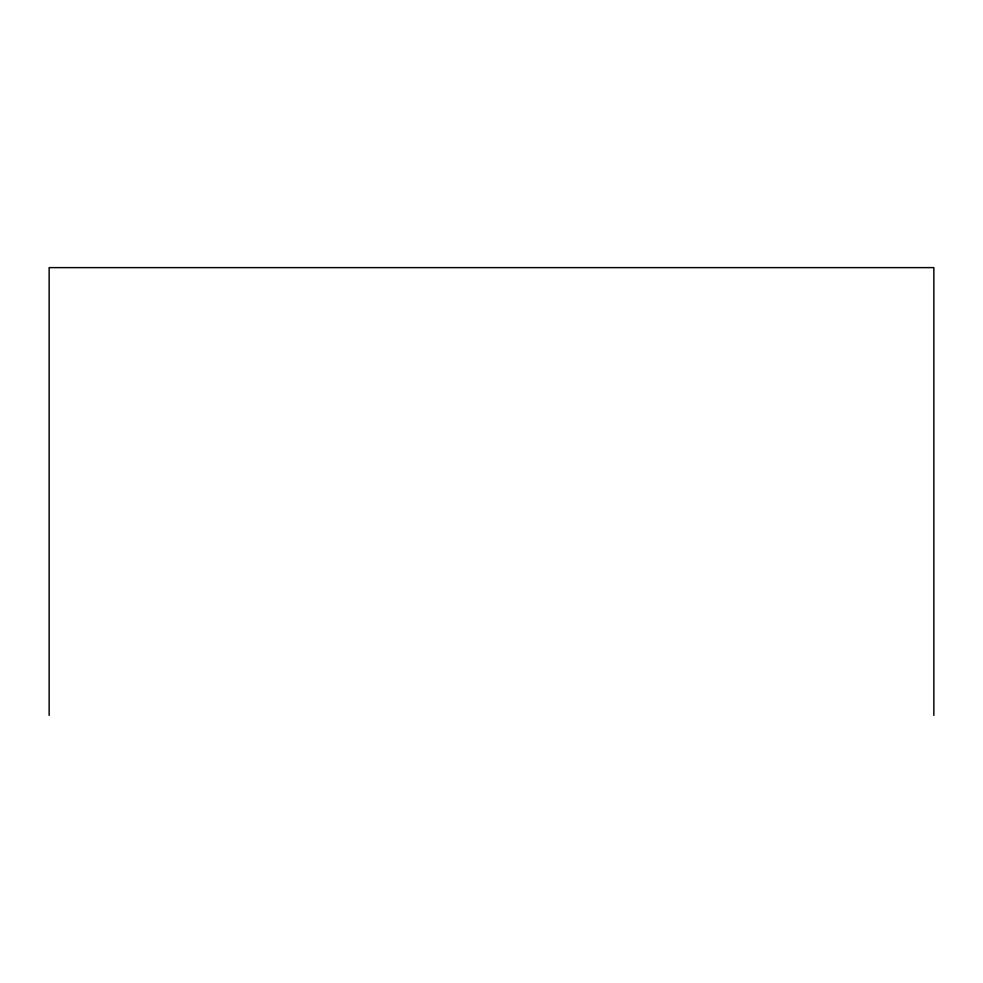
<?xml version="1.0" encoding="UTF-8"?>
<svg xmlns="http://www.w3.org/2000/svg" width="983" height="983" viewBox="0 0 983 983"><rect width="100%" height="100%" fill="white"/><g stroke="black" fill="none" stroke-linecap="round" stroke-linejoin="round"><path stroke-width="1.47" d="M933.85 715.378L933.85 267.622L49.15 267.622L49.15 715.378"/></g></svg>
